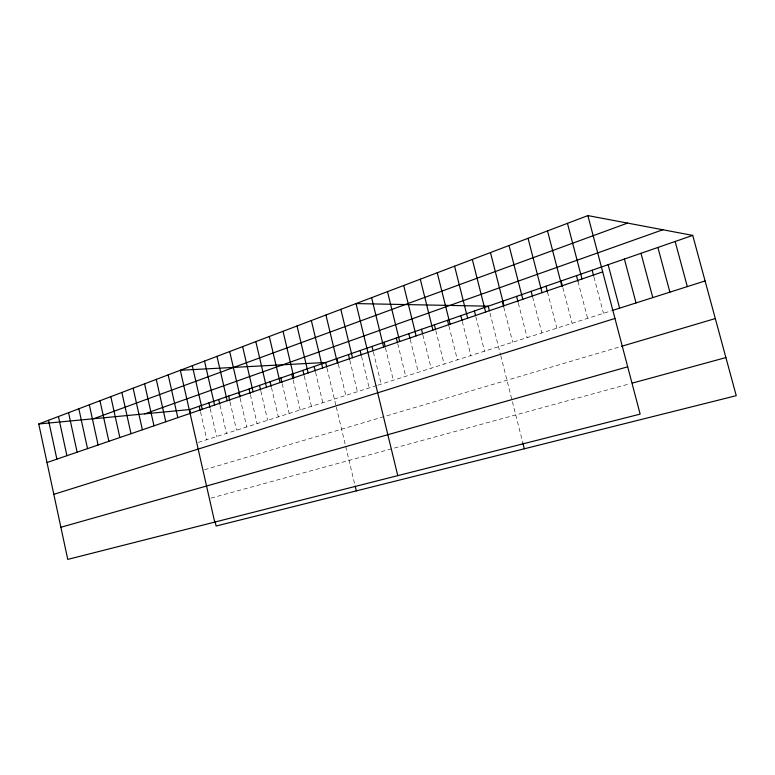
<?xml version="1.0" encoding="UTF-8"?>
<svg xmlns="http://www.w3.org/2000/svg" width="775" height="775" viewBox="0 0 775 775"><rect width="100%" height="100%" fill="white"/><g stroke="black" fill="none" stroke-linecap="round" stroke-linejoin="round"><path stroke-width="0.58" stroke-dasharray="3.88 2.91" d="M198.284 442.389L376.815 385.514M377.9 385.165L611.533 310.736M204.503 469.776L621.492 346.338M210.926 498.112L630.153 383.702M593.989 277.198L603.463 313.313M577.985 281.412L587.634 318.351M562.882 287.835L572.095 323.301M547.499 292.02L556.837 328.164M532.648 297.106L541.851 332.94M518.349 303.248L527.136 337.629M503.769 307.171L512.692 342.23M489.984 313.148L500.466 354.553M500.747 355.667L522.893 443.135M475.86 316.723L484.549 351.191M462.307 321.538L470.842 355.56M448.948 326.11L457.366 359.852M435.812 330.605L444.123 364.076M422.898 335.023L431.113 368.222M410.246 339.537L418.306 372.3M397.759 343.809L405.722 376.301M385.475 348.014L393.342 380.254M373.395 352.141L381.164 384.129M361.557 356.384L369.191 387.946M349.854 360.385L357.401 391.704M338.346 364.318L345.795 395.395M327.021 368.193L336.04 405.984M336.321 407.146L345.447 445.363M345.718 446.526L354.63 483.842M315.58 372.3L322.807 402.719M304.275 376.166L311.424 406.352M293.153 379.963L300.216 409.917M282.197 383.702L289.182 413.433M271.473 387.577L278.322 416.892M260.855 391.201L267.637 420.302M250.412 394.775L257.106 423.654M240.124 398.282L246.75 426.948M230.03 401.944L236.54 430.202M220.052 405.354L226.484 433.409M210.219 408.706L216.583 436.558M200.541 412.009L206.828 439.667"/><path stroke-width="1.16" d="M587.876 215.595L640.15 414.112L67.764 559.405L38.75 423.993L587.876 215.595L692.724 235.397L736.25 395.676L216.109 526.022L215.062 521.41M93.62 418.742L627.566 223.093M144.693 413.86L662.867 229.749M38.75 423.993L189.701 409.549L692.724 235.397M47.004 462.53L602.698 271.87M612.686 310.368L705.095 280.938M53.824 494.334L614.962 318.448M621.492 346.338L715.306 318.564M60.876 527.271L627.692 366.808M632.342 383.102L725.904 357.575M675.141 241.48L687.318 286.595M657.898 247.448L669.891 292.146M640.983 253.309L652.802 297.59M624.398 259.044L636.042 302.928M608.123 264.682L619.603 308.169M592.158 270.213L593.679 276.036M567.455 223.345L581.996 278.971M576.484 275.638L577.985 281.412M561.1 280.967L562.582 286.682M547.518 230.911L561.798 285.907M545.988 286.198L547.499 292.02M528.056 238.303L542.074 292.669M531.156 291.332L532.347 295.953M509.039 245.51L522.815 299.276M516.596 296.37L518.058 302.105M490.468 252.563L504.002 305.738M502.278 301.33L503.469 305.999M489.403 310.833L488.221 306.193L356.054 303.577L397.769 475.637M522.893 443.135L524.326 448.783M472.324 259.451L485.625 312.044M474.416 310.978L475.569 315.57M454.586 266.183L467.664 318.205M460.834 315.677L462.016 320.366M437.255 272.761L450.101 324.231M447.495 320.298L448.657 324.948M434.378 324.832L435.531 329.452M420.292 279.194L432.934 330.121M421.484 329.298L422.617 333.88M403.707 285.491L416.136 335.875M408.812 333.686L409.965 338.365M387.481 291.642L399.706 341.513M396.345 338.007L397.478 342.647M384.08 342.25L385.194 346.861M371.603 297.677L383.635 347.035M372.01 346.435L373.124 350.998M360.142 350.542L361.276 355.212M340.835 309.351L352.499 357.711M348.459 354.582L349.583 359.222M336.97 358.563L338.074 363.165M325.936 315.008L337.416 362.894M326.75 367.05L325.655 362.477L180.304 370.276L214.723 522.098M355.192 486.196L356.316 490.885M311.337 320.54L322.642 367.96M314.185 366.449L315.299 371.128M297.038 325.975L308.169 372.92M302.899 370.353L304.003 375.003M283.02 331.293L293.987 377.783M291.787 374.199L292.882 378.81M280.86 377.987L281.935 382.559M269.293 336.505L280.095 382.559M270.097 381.717L271.192 386.405M255.827 341.61L266.474 387.229M259.499 385.378L260.584 390.038M242.623 346.619L253.115 391.811M249.066 388.992L250.141 393.613M229.681 351.53L240.027 396.306M238.797 392.547L239.853 397.139M228.683 396.054L229.768 400.762M216.981 356.355L227.182 400.714M218.715 399.503L219.79 404.182M204.523 361.082L214.578 405.034M208.901 402.903L209.957 407.543M192.297 365.722L202.217 409.278M199.223 406.255L200.27 410.857M189.701 409.549L190.476 412.988M168.175 374.877L177.824 417.647M156.269 379.392L165.792 421.774M144.596 383.828L153.983 425.824M133.126 388.178L142.397 429.805M121.878 392.45L131.014 433.7M110.825 396.635L119.844 437.536M99.975 400.762L108.878 441.295M89.319 404.802L98.105 444.995M78.847 408.774L87.527 448.628M68.558 412.678L77.132 452.193M58.454 416.514L66.912 455.7M48.515 420.282L56.875 459.139"/></g></svg>
